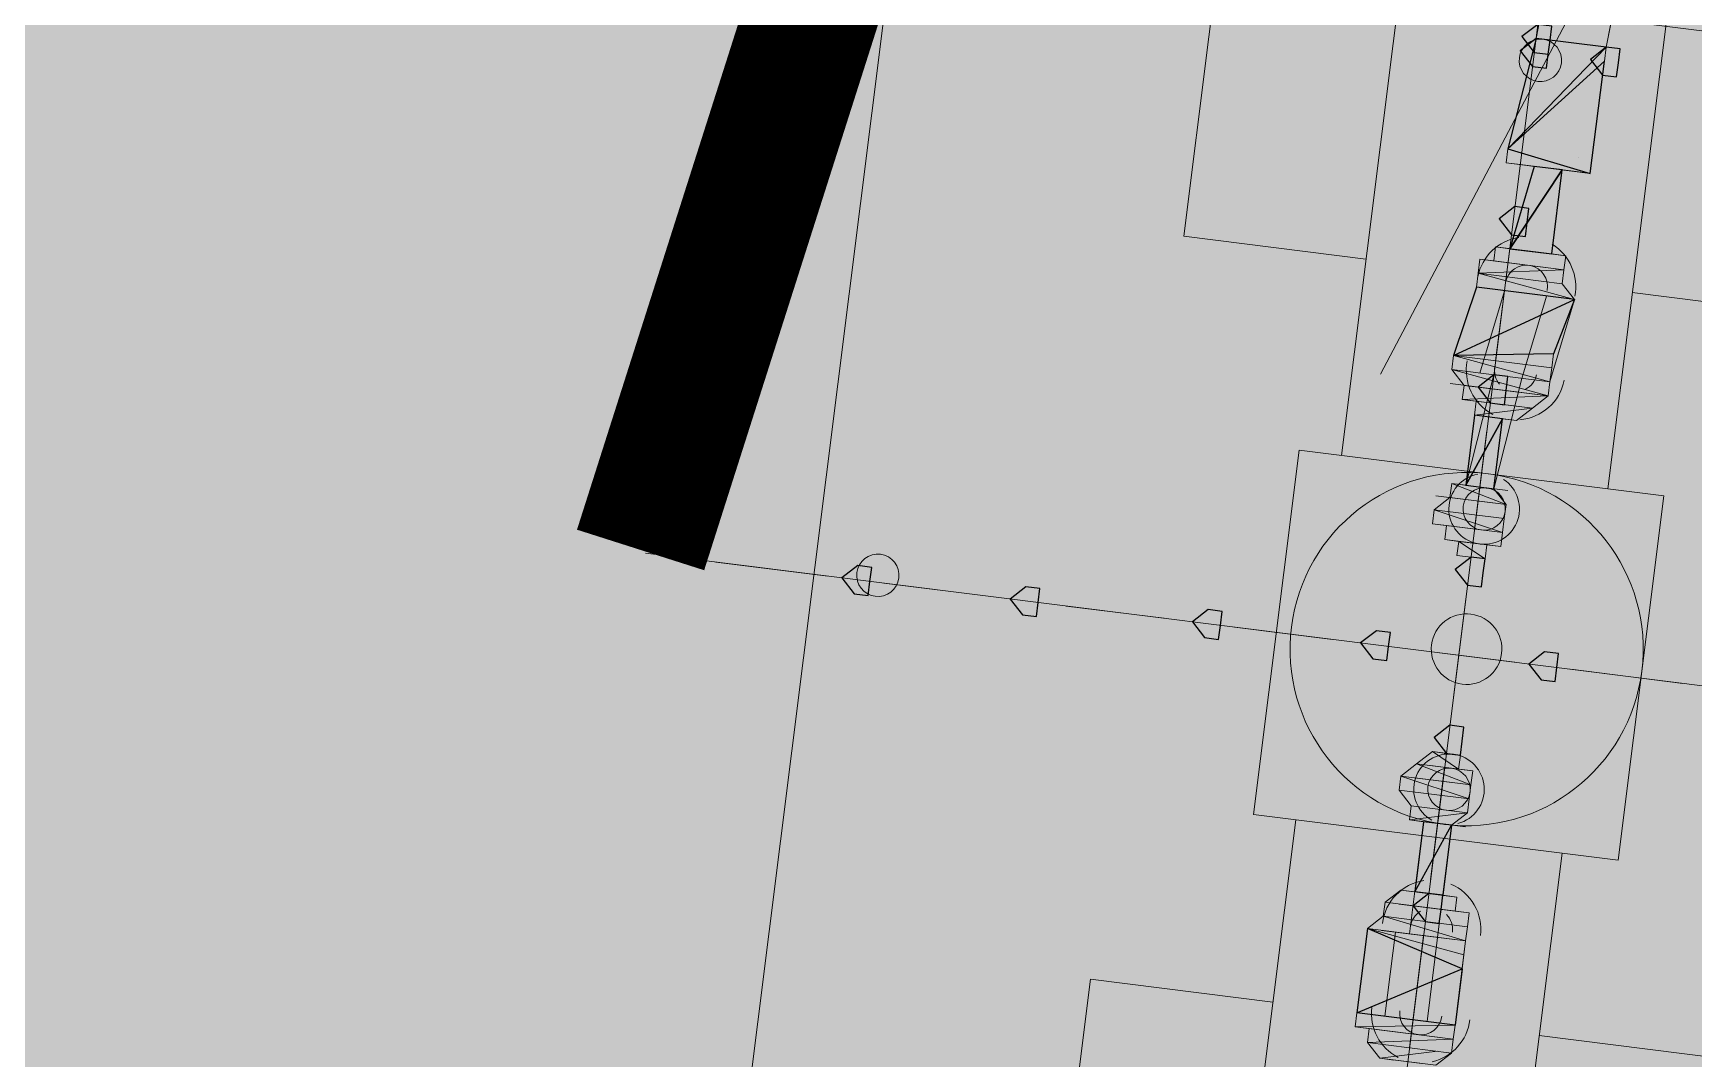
# Model space of a CAD drawing. Header units: metres. Extents: x -4 to 509425, y 7549 to 4732445.
# Drawn here: x 476005.801 to 476006.797, y 4719779.146 to 4719779.761 of the extents above; entities that cross this region are included whole.
import ezdxf

# ---------------------------------------------------------------- set-up
doc = ezdxf.new("R2010")
doc.units = ezdxf.units.M
doc.header["$LTSCALE"] = 0.01
doc.header["$MEASUREMENT"] = 0
doc.layers.get('0').update_dxf_attribs({"lineweight": 0})
for name, color, linetype in [('_SUBESTACIÓN', 1, 'Continuous'), ('AFECTACION', 7, 'Continuous'), ('SUBESTACION LA VID', 253, 'Continuous')]:
    doc.layers.add(name, color=color, linetype=linetype)

# ---------------------------------------------------------------- blocks, each defined once
blk = doc.blocks.new('A$Cfff6051d')
at = {"layer": 'SUBESTACION LA VID', "transparency": 33554687}
h = blk.add_hatch(color=256, dxfattribs=at)
h.dxf.hatch_style = 2
h.paths.add_polyline_path([(476006.71041, 4719779.75667), (476006.71147, 4719779.76507), (476006.70307, 4719779.76613), (476006.69361, 4719779.75878), (476006.70096, 4719779.74933), (476006.70936, 4719779.74827)])
h = blk.add_hatch(color=256, dxfattribs=at)
h.dxf.hatch_style = 2
h.paths.add_polyline_path([(476006.70936, 4719779.74827), (476006.71041, 4719779.75667), (476006.70201, 4719779.75773), (476006.69256, 4719779.75038), (476006.69991, 4719779.74093), (476006.70831, 4719779.73987)])
h = blk.add_hatch(color=256, dxfattribs=at)
h.dxf.hatch_style = 2
h.paths.add_polyline_path([(476006.70936, 4719779.74827), (476006.71041, 4719779.75667), (476006.70201, 4719779.75773), (476006.69256, 4719779.75038), (476006.69991, 4719779.74093), (476006.70831, 4719779.73987)])
h = blk.add_hatch(color=256, dxfattribs=at)
h.dxf.hatch_style = 2
h.paths.add_polyline_path([(476006.70936, 4719779.74827), (476006.71041, 4719779.75667), (476006.70201, 4719779.75773), (476006.69256, 4719779.75038), (476006.69991, 4719779.74093), (476006.70831, 4719779.73987)])
h = blk.add_hatch(color=256, dxfattribs=at)
h.dxf.hatch_style = 2
h.paths.add_polyline_path([(476006.75136, 4719779.74301), (476006.75242, 4719779.75141), (476006.74401, 4719779.75246), (476006.73456, 4719779.74511), (476006.74191, 4719779.73566), (476006.75031, 4719779.73461)])
h = blk.add_hatch(color=256, dxfattribs=at)
h.dxf.hatch_style = 2
h.paths.add_polyline_path([(476006.69672, 4719779.64746), (476006.69777, 4719779.65586), (476006.68937, 4719779.65692), (476006.67992, 4719779.64957), (476006.68727, 4719779.64012), (476006.69567, 4719779.63906)])
h = blk.add_hatch(color=256, dxfattribs=at)
h.dxf.hatch_style = 2
h.paths.add_polyline_path([(476006.69672, 4719779.64746), (476006.69777, 4719779.65586), (476006.68937, 4719779.65692), (476006.67992, 4719779.64957), (476006.68727, 4719779.64012), (476006.69567, 4719779.63906)])
h = blk.add_hatch(color=256, dxfattribs=at)
h.dxf.hatch_style = 2
h.paths.add_polyline_path([(476006.69672, 4719779.64746), (476006.69777, 4719779.65586), (476006.68937, 4719779.65692), (476006.67992, 4719779.64957), (476006.68727, 4719779.64012), (476006.69567, 4719779.63906)])
h = blk.add_hatch(color=256, dxfattribs=at)
h.dxf.hatch_style = 2
h.paths.add_polyline_path([(476006.68408, 4719779.54666), (476006.68514, 4719779.55506), (476006.67674, 4719779.55612), (476006.66728, 4719779.54877), (476006.67463, 4719779.53932), (476006.68303, 4719779.53826)])
h = blk.add_hatch(color=256, dxfattribs=at)
h.dxf.hatch_style = 2
h.paths.add_polyline_path([(476006.68408, 4719779.54666), (476006.68514, 4719779.55506), (476006.67674, 4719779.55612), (476006.66728, 4719779.54877), (476006.67463, 4719779.53932), (476006.68303, 4719779.53826)])
h = blk.add_hatch(color=256, dxfattribs=at)
h.dxf.hatch_style = 2
h.paths.add_polyline_path([(476006.68408, 4719779.54666), (476006.68514, 4719779.55506), (476006.67674, 4719779.55612), (476006.66728, 4719779.54877), (476006.67463, 4719779.53932), (476006.68303, 4719779.53826)])
h = blk.add_hatch(color=256, dxfattribs=at)
h.dxf.hatch_style = 2
h.paths.add_polyline_path([(476006.67039, 4719779.43746), (476006.67145, 4719779.44586), (476006.66305, 4719779.44691), (476006.65359, 4719779.43956), (476006.66094, 4719779.43011), (476006.66934, 4719779.42906)])
h = blk.add_hatch(color=256, dxfattribs=at)
h.dxf.hatch_style = 2
h.paths.add_polyline_path([(476006.67039, 4719779.43746), (476006.67145, 4719779.44586), (476006.66305, 4719779.44691), (476006.65359, 4719779.43956), (476006.66094, 4719779.43011), (476006.66934, 4719779.42906)])
h = blk.add_hatch(color=256, dxfattribs=at)
h.dxf.hatch_style = 2
h.paths.add_polyline_path([(476006.67039, 4719779.43746), (476006.67145, 4719779.44586), (476006.66305, 4719779.44691), (476006.65359, 4719779.43956), (476006.66094, 4719779.43011), (476006.66934, 4719779.42906)])
h = blk.add_hatch(color=256, dxfattribs=at)
h.dxf.hatch_style = 2
h.paths.add_polyline_path([(476006.30286, 4719779.43234), (476006.30391, 4719779.44074), (476006.29551, 4719779.44179), (476006.28606, 4719779.43445), (476006.29341, 4719779.42499), (476006.30181, 4719779.42394)])
h = blk.add_hatch(color=256, dxfattribs=at)
h.dxf.hatch_style = 2
h.paths.add_polyline_path([(476006.30286, 4719779.43234), (476006.30391, 4719779.44074), (476006.29551, 4719779.44179), (476006.28606, 4719779.43445), (476006.29341, 4719779.42499), (476006.30181, 4719779.42394)])
h = blk.add_hatch(color=256, dxfattribs=at)
h.dxf.hatch_style = 2
h.paths.add_polyline_path([(476006.30286, 4719779.43234), (476006.30391, 4719779.44074), (476006.29551, 4719779.44179), (476006.28606, 4719779.43445), (476006.29341, 4719779.42499), (476006.30181, 4719779.42394)])
h = blk.add_hatch(color=256, dxfattribs=at)
h.dxf.hatch_style = 2
h.paths.add_polyline_path([(476006.40367, 4719779.4197), (476006.40472, 4719779.4281), (476006.39632, 4719779.42916), (476006.38686, 4719779.42181), (476006.39421, 4719779.41236), (476006.40261, 4719779.4113)])
h = blk.add_hatch(color=256, dxfattribs=at)
h.dxf.hatch_style = 2
h.paths.add_polyline_path([(476006.40367, 4719779.4197), (476006.40472, 4719779.4281), (476006.39632, 4719779.42916), (476006.38686, 4719779.42181), (476006.39421, 4719779.41236), (476006.40261, 4719779.4113)])
h = blk.add_hatch(color=256, dxfattribs=at)
h.dxf.hatch_style = 2
h.paths.add_polyline_path([(476006.40367, 4719779.4197), (476006.40472, 4719779.4281), (476006.39632, 4719779.42916), (476006.38686, 4719779.42181), (476006.39421, 4719779.41236), (476006.40261, 4719779.4113)])
h = blk.add_hatch(color=256, dxfattribs=at)
h.dxf.hatch_style = 2
h.paths.add_polyline_path([(476006.51287, 4719779.40601), (476006.51392, 4719779.41441), (476006.50552, 4719779.41547), (476006.49607, 4719779.40812), (476006.50342, 4719779.39867), (476006.51182, 4719779.39761)])
h = blk.add_hatch(color=256, dxfattribs=at)
h.dxf.hatch_style = 2
h.paths.add_polyline_path([(476006.51287, 4719779.40601), (476006.51392, 4719779.41441), (476006.50552, 4719779.41547), (476006.49607, 4719779.40812), (476006.50342, 4719779.39867), (476006.51182, 4719779.39761)])
h = blk.add_hatch(color=256, dxfattribs=at)
h.dxf.hatch_style = 2
h.paths.add_polyline_path([(476006.51287, 4719779.40601), (476006.51392, 4719779.41441), (476006.50552, 4719779.41547), (476006.49607, 4719779.40812), (476006.50342, 4719779.39867), (476006.51182, 4719779.39761)])
h = blk.add_hatch(color=256, dxfattribs=at)
h.dxf.hatch_style = 2
h.paths.add_polyline_path([(476006.61367, 4719779.39337), (476006.61473, 4719779.40177), (476006.60633, 4719779.40283), (476006.59687, 4719779.39548), (476006.60422, 4719779.38603), (476006.61262, 4719779.38497)])
h = blk.add_hatch(color=256, dxfattribs=at)
h.dxf.hatch_style = 2
h.paths.add_polyline_path([(476006.61367, 4719779.39337), (476006.61473, 4719779.40177), (476006.60633, 4719779.40283), (476006.59687, 4719779.39548), (476006.60422, 4719779.38603), (476006.61262, 4719779.38497)])
h = blk.add_hatch(color=256, dxfattribs=at)
h.dxf.hatch_style = 2
h.paths.add_polyline_path([(476006.61367, 4719779.39337), (476006.61473, 4719779.40177), (476006.60633, 4719779.40283), (476006.59687, 4719779.39548), (476006.60422, 4719779.38603), (476006.61262, 4719779.38497)])
h = blk.add_hatch(color=256, dxfattribs=at)
h.dxf.hatch_style = 2
h.paths.add_polyline_path([(476006.71448, 4719779.38074), (476006.71553, 4719779.38914), (476006.70713, 4719779.39019), (476006.69767, 4719779.38284), (476006.70503, 4719779.37339), (476006.71343, 4719779.37234)])
h = blk.add_hatch(color=256, dxfattribs=at)
h.dxf.hatch_style = 2
h.paths.add_polyline_path([(476006.71448, 4719779.38074), (476006.71553, 4719779.38914), (476006.70713, 4719779.39019), (476006.69767, 4719779.38284), (476006.70503, 4719779.37339), (476006.71343, 4719779.37234)])
h = blk.add_hatch(color=256, dxfattribs=at)
h.dxf.hatch_style = 2
h.paths.add_polyline_path([(476006.71448, 4719779.38074), (476006.71553, 4719779.38914), (476006.70713, 4719779.39019), (476006.69767, 4719779.38284), (476006.70503, 4719779.37339), (476006.71343, 4719779.37234)])
h = blk.add_hatch(color=256, dxfattribs=at)
h.dxf.hatch_style = 2
h.paths.add_polyline_path([(476006.65776, 4719779.33666), (476006.65881, 4719779.34506), (476006.65041, 4719779.34611), (476006.64096, 4719779.33876), (476006.6483, 4719779.32931), (476006.6567, 4719779.32826)])
h = blk.add_hatch(color=256, dxfattribs=at)
h.dxf.hatch_style = 2
h.paths.add_polyline_path([(476006.65776, 4719779.33666), (476006.65881, 4719779.34506), (476006.65041, 4719779.34611), (476006.64096, 4719779.33876), (476006.6483, 4719779.32931), (476006.6567, 4719779.32826)])
h = blk.add_hatch(color=256, dxfattribs=at)
h.dxf.hatch_style = 2
h.paths.add_polyline_path([(476006.65776, 4719779.33666), (476006.65881, 4719779.34506), (476006.65041, 4719779.34611), (476006.64096, 4719779.33876), (476006.6483, 4719779.32931), (476006.6567, 4719779.32826)])
h = blk.add_hatch(color=256, dxfattribs=at)
h.dxf.hatch_style = 2
h.paths.add_polyline_path([(476006.64512, 4719779.23585), (476006.64617, 4719779.24425), (476006.63777, 4719779.2453), (476006.62832, 4719779.23795), (476006.63566, 4719779.2285), (476006.64406, 4719779.22745)])
h = blk.add_hatch(color=256, dxfattribs=at)
h.dxf.hatch_style = 2
h.paths.add_polyline_path([(476006.64512, 4719779.23585), (476006.64617, 4719779.24425), (476006.63777, 4719779.2453), (476006.62832, 4719779.23795), (476006.63566, 4719779.2285), (476006.64406, 4719779.22745)])
h = blk.add_hatch(color=256, dxfattribs=at)
h.dxf.hatch_style = 2
h.paths.add_polyline_path([(476006.64512, 4719779.23585), (476006.64617, 4719779.24425), (476006.63777, 4719779.2453), (476006.62832, 4719779.23795), (476006.63566, 4719779.2285), (476006.64406, 4719779.22745)])
at = {"layer": 'SUBESTACION LA VID', "lineweight": 15}
for p, q in [((476006.60828, 4719779.01009), (476006.76625, 4719780.27014)), ((476006.70201, 4719779.75773), (476006.72621, 4719779.88267)), ((476006.74401, 4719779.75246), (476006.76716, 4719779.86901)), ((476006.68519, 4719779.69157), (476006.70201, 4719779.75773)), ((476006.70201, 4719779.75773), (476006.74401, 4719779.75246)), ((476006.73453, 4719779.67685), (476006.74296, 4719779.74406)), ((476006.69885, 4719779.73253), (476006.69043, 4719779.66532)), ((476006.69885, 4719779.73253), (476006.69043, 4719779.66532)), ((476006.69885, 4719779.73253), (476006.69043, 4719779.66532)), ((476006.69253, 4719779.68212), (476006.72613, 4719779.6779)), ((476006.69359, 4719779.69052), (476006.69359, 4719779.69052)), ((476006.72719, 4719779.6863), (476006.72719, 4719779.6863)), ((476006.68622, 4719779.63172), (476006.70093, 4719779.68106)), ((476006.71142, 4719779.62856), (476006.71773, 4719779.67896)), ((476006.68622, 4719779.63172), (476006.67779, 4719779.56452)), ((476006.68622, 4719779.63172), (476006.67779, 4719779.56452)), ((476006.68622, 4719779.63172), (476006.67779, 4719779.56452)), ((476006.65259, 4719779.56768), (476006.66626, 4719779.60862)), ((476006.66834, 4719779.55717), (476006.68306, 4719779.60652)), ((476006.69354, 4719779.55401), (476006.70826, 4719779.60336)), ((476006.71034, 4719779.5519), (476006.72506, 4719779.60125)), ((476006.65991, 4719779.48997), (476006.67674, 4719779.55612)), ((476006.67671, 4719779.48786), (476006.69354, 4719779.55401)), ((476006.68514, 4719779.55506), (476006.68514, 4719779.55506)), ((476006.67252, 4719779.52252), (476006.66515, 4719779.46371)), ((476006.67252, 4719779.52252), (476006.66515, 4719779.46371)), ((476006.67252, 4719779.52252), (476006.66515, 4719779.46371)), ((476007.4285, 4719779.29122), (476006.16845, 4719779.44919)), ((476006.27766, 4719779.4355), (476006.21046, 4719779.44393)), ((476006.27766, 4719779.4355), (476006.21046, 4719779.44393)), ((476006.27766, 4719779.4355), (476006.21046, 4719779.44393)), ((476006.37846, 4719779.42286), (476006.31126, 4719779.43129)), ((476006.37846, 4719779.42286), (476006.31126, 4719779.43129)), ((476006.37846, 4719779.42286), (476006.31126, 4719779.43129)), ((476006.47927, 4719779.41023), (476006.42047, 4719779.4176)), ((476006.47927, 4719779.41023), (476006.42047, 4719779.4176)), ((476006.47927, 4719779.41023), (476006.42047, 4719779.4176)), ((476006.65989, 4719779.42171), (476006.65251, 4719779.36291)), ((476006.65989, 4719779.42171), (476006.65251, 4719779.36291)), ((476006.65989, 4719779.42171), (476006.65251, 4719779.36291)), ((476006.58007, 4719779.39759), (476006.52127, 4719779.40496)), ((476006.58007, 4719779.39759), (476006.52127, 4719779.40496)), ((476006.58007, 4719779.39759), (476006.52127, 4719779.40496)), ((476006.68927, 4719779.3839), (476006.62207, 4719779.39232)), ((476006.68927, 4719779.3839), (476006.62207, 4719779.39232)), ((476006.68927, 4719779.3839), (476006.62207, 4719779.39232)), ((476006.79008, 4719779.37126), (476006.72288, 4719779.37968)), ((476006.79008, 4719779.37126), (476006.72288, 4719779.37968)), ((476006.79008, 4719779.37126), (476006.72288, 4719779.37968)), ((476006.64725, 4719779.32091), (476006.63882, 4719779.2537)), ((476006.64725, 4719779.32091), (476006.63882, 4719779.2537)), ((476006.64725, 4719779.32091), (476006.63882, 4719779.2537)), ((476006.63464, 4719779.28836), (476006.62621, 4719779.22115)), ((476006.65144, 4719779.28626), (476006.64301, 4719779.21905)), ((476006.60101, 4719779.22431), (476006.59469, 4719779.17391)), ((476006.61781, 4719779.22221), (476006.61149, 4719779.17181)), ((476006.63461, 4719779.2201), (476006.62619, 4719779.1529)), ((476006.63461, 4719779.2201), (476006.62619, 4719779.1529)), ((476006.63461, 4719779.2201), (476006.62619, 4719779.1529)), ((476006.63461, 4719779.2201), (476006.63461, 4719779.2201)), ((476006.64301, 4719779.21905), (476006.63669, 4719779.16865)), ((476006.65981, 4719779.21694), (476006.65349, 4719779.16654))]:
    blk.add_line(p, q, dxfattribs=at)
at = {"layer": 'SUBESTACION LA VID', "lineweight": 0}
for p, q in [((476006.72613, 4719779.6779), (476006.71773, 4719779.67896)), ((476006.67676, 4719779.62437), (476006.71876, 4719779.6191)), ((476006.68622, 4719779.63172), (476006.71142, 4719779.62856)), ((476006.71244, 4719779.5687), (476006.65259, 4719779.56768)), ((476006.69038, 4719779.52881), (476006.66518, 4719779.53197)), ((476006.6577, 4719779.20014), (476006.60101, 4719779.22431))]:
    blk.add_line(p, q, dxfattribs=at)
at = {"layer": 'SUBESTACION LA VID', "lineweight": 15}
for points in [[(476006.75971, 4719779.60544), (476006.86892, 4719779.59175), (476007.00372, 4719780.66699), (476006.6257, 4719780.71438), (476006.4909, 4719779.63914), (476006.6001, 4719779.62545)], [(476006.72621, 4719779.88267), (476006.70201, 4719779.75773), (476006.68519, 4719779.69157), (476006.68413, 4719779.68317), (476006.69253, 4719779.68212), (476006.70093, 4719779.68106), (476006.68622, 4719779.63172), (476006.67782, 4719779.63277), (476006.67676, 4719779.62437), (476006.66836, 4719779.62542), (476006.66731, 4719779.61702), (476006.66626, 4719779.60862), (476006.65259, 4719779.56768), (476006.65154, 4719779.55928), (476006.65888, 4719779.54982), (476006.65783, 4719779.54142), (476006.66623, 4719779.54037), (476006.66518, 4719779.53197), (476006.65991, 4719779.48997), (476006.65151, 4719779.49102), (476006.65046, 4719779.48262), (476006.64101, 4719779.47527), (476006.63995, 4719779.46687), (476006.64835, 4719779.46582), (476006.6473, 4719779.45742), (476006.6557, 4719779.45636), (476006.65465, 4719779.44796), (476006.66305, 4719779.44691), (476006.67145, 4719779.44586), (476006.6725, 4719779.45426), (476006.6809, 4719779.4532), (476006.68195, 4719779.4616), (476006.68301, 4719779.47), (476006.68406, 4719779.4784), (476006.67671, 4719779.48786), (476006.68198, 4719779.52986), (476006.69038, 4719779.52881), (476006.69983, 4719779.53616), (476006.70928, 4719779.5435), (476006.71034, 4719779.5519), (476006.71139, 4719779.5603), (476006.71244, 4719779.5687), (476006.72506, 4719779.60125), (476006.71771, 4719779.6107), (476006.71876, 4719779.6191), (476006.71982, 4719779.6275), (476006.71142, 4719779.62856), (476006.71773, 4719779.67896), (476006.72613, 4719779.6779), (476006.73453, 4719779.67685), (476006.74296, 4719779.74406), (476006.74401, 4719779.75246), (476006.76716, 4719779.86901)], [(476006.74497, 4719779.48784), (476006.81448, 4719780.04226), (476006.65487, 4719780.06227), (476006.58536, 4719779.50785)], [(476007.08214, 4719779.72713), (476006.9863, 4719778.9627), (476006.22187, 4719779.05854), (476006.3177, 4719779.82297), (476007.08214, 4719779.72713)], [(476007.08214, 4719779.72713), (476006.9863, 4719778.9627), (476006.22187, 4719779.05854), (476006.3177, 4719779.82297), (476007.08214, 4719779.72713)], [(476006.53278, 4719779.2926), (476006.75119, 4719779.26522), (476006.77857, 4719779.48363), (476006.56016, 4719779.51101), (476006.53278, 4719779.2926)], [(476006.61673, 4719779.14555), (476006.60833, 4719779.14661), (476006.60099, 4719779.15606), (476006.60204, 4719779.16446), (476006.59364, 4719779.16551), (476006.59469, 4719779.17391), (476006.60101, 4719779.22431), (476006.61046, 4719779.23166), (476006.61152, 4719779.24006), (476006.62097, 4719779.24741), (476006.62937, 4719779.24635), (476006.63464, 4719779.28836), (476006.62624, 4719779.28942), (476006.62729, 4719779.29782), (476006.61994, 4719779.30727), (476006.621, 4719779.31567), (476006.63045, 4719779.32302), (476006.6399, 4719779.33036), (476006.6483, 4719779.32931), (476006.6567, 4719779.32826), (476006.65565, 4719779.31986), (476006.66405, 4719779.3188), (476006.663, 4719779.3104), (476006.66194, 4719779.302), (476006.66089, 4719779.2936), (476006.65144, 4719779.28626), (476006.64617, 4719779.24425), (476006.65457, 4719779.24319), (476006.65352, 4719779.23479), (476006.66192, 4719779.23374), (476006.66086, 4719779.22534), (476006.65981, 4719779.21694), (476006.65876, 4719779.20854), (476006.6577, 4719779.20014), (476006.65349, 4719779.16654), (476006.65244, 4719779.15814), (476006.65139, 4719779.14974), (476006.64193, 4719779.14239)], [(476006.71759, 4719779.26943), (476006.64913, 4719778.72341), (476006.48952, 4719778.74342), (476006.55798, 4719779.28944)], [(476006.7039, 4719779.16022), (476006.8131, 4719779.14653), (476006.6783, 4719778.07129), (476006.30028, 4719778.11868), (476006.43508, 4719779.19392), (476006.54429, 4719779.18023)]]:
    blk.add_lwpolyline(points, dxfattribs=at)
at = {"layer": 'SUBESTACION LA VID'}
for points in [[(476006.71041, 4719779.75667), (476006.71147, 4719779.76507), (476006.70307, 4719779.76613), (476006.69361, 4719779.75878), (476006.70096, 4719779.74933), (476006.70936, 4719779.74827)], [(476006.70201, 4719779.75773), (476006.68519, 4719779.69157), (476006.74401, 4719779.75246)], [(476006.70936, 4719779.74827), (476006.71041, 4719779.75667), (476006.70201, 4719779.75773), (476006.69256, 4719779.75038), (476006.69991, 4719779.74093), (476006.70831, 4719779.73987)], [(476006.70936, 4719779.74827), (476006.71041, 4719779.75667), (476006.70201, 4719779.75773), (476006.69256, 4719779.75038), (476006.69991, 4719779.74093), (476006.70831, 4719779.73987)], [(476006.70936, 4719779.74827), (476006.71041, 4719779.75667), (476006.70201, 4719779.75773), (476006.69256, 4719779.75038), (476006.69991, 4719779.74093), (476006.70831, 4719779.73987)], [(476006.75136, 4719779.74301), (476006.75242, 4719779.75141), (476006.74401, 4719779.75246), (476006.73456, 4719779.74511), (476006.74191, 4719779.73566), (476006.75031, 4719779.73461)], [(476006.74296, 4719779.74406), (476006.68519, 4719779.69157), (476006.73453, 4719779.67685)], [(476006.70093, 4719779.68106), (476006.68622, 4719779.63172), (476006.71773, 4719779.67896)], [(476006.71773, 4719779.67896), (476006.68622, 4719779.63172), (476006.71142, 4719779.62856)], [(476006.69672, 4719779.64746), (476006.69777, 4719779.65586), (476006.68937, 4719779.65692), (476006.67992, 4719779.64957), (476006.68727, 4719779.64012), (476006.69567, 4719779.63906)], [(476006.69672, 4719779.64746), (476006.69777, 4719779.65586), (476006.68937, 4719779.65692), (476006.67992, 4719779.64957), (476006.68727, 4719779.64012), (476006.69567, 4719779.63906)], [(476006.69672, 4719779.64746), (476006.69777, 4719779.65586), (476006.68937, 4719779.65692), (476006.67992, 4719779.64957), (476006.68727, 4719779.64012), (476006.69567, 4719779.63906)], [(476006.68408, 4719779.54666), (476006.68514, 4719779.55506), (476006.67674, 4719779.55612), (476006.66728, 4719779.54877), (476006.67463, 4719779.53932), (476006.68303, 4719779.53826)], [(476006.68408, 4719779.54666), (476006.68514, 4719779.55506), (476006.67674, 4719779.55612), (476006.66728, 4719779.54877), (476006.67463, 4719779.53932), (476006.68303, 4719779.53826)], [(476006.68408, 4719779.54666), (476006.68514, 4719779.55506), (476006.67674, 4719779.55612), (476006.66728, 4719779.54877), (476006.67463, 4719779.53932), (476006.68303, 4719779.53826)], [(476006.66518, 4719779.53197), (476006.65991, 4719779.48997), (476006.68198, 4719779.52986)], [(476006.68198, 4719779.52986), (476006.65991, 4719779.48997), (476006.67671, 4719779.48786)], [(476006.67039, 4719779.43746), (476006.67145, 4719779.44586), (476006.66305, 4719779.44691), (476006.65359, 4719779.43956), (476006.66094, 4719779.43011), (476006.66934, 4719779.42906)], [(476006.67039, 4719779.43746), (476006.67145, 4719779.44586), (476006.66305, 4719779.44691), (476006.65359, 4719779.43956), (476006.66094, 4719779.43011), (476006.66934, 4719779.42906)], [(476006.67039, 4719779.43746), (476006.67145, 4719779.44586), (476006.66305, 4719779.44691), (476006.65359, 4719779.43956), (476006.66094, 4719779.43011), (476006.66934, 4719779.42906)], [(476006.30286, 4719779.43234), (476006.30391, 4719779.44074), (476006.29551, 4719779.44179), (476006.28606, 4719779.43445), (476006.29341, 4719779.42499), (476006.30181, 4719779.42394)], [(476006.30286, 4719779.43234), (476006.30391, 4719779.44074), (476006.29551, 4719779.44179), (476006.28606, 4719779.43445), (476006.29341, 4719779.42499), (476006.30181, 4719779.42394)], [(476006.30286, 4719779.43234), (476006.30391, 4719779.44074), (476006.29551, 4719779.44179), (476006.28606, 4719779.43445), (476006.29341, 4719779.42499), (476006.30181, 4719779.42394)], [(476006.40367, 4719779.4197), (476006.40472, 4719779.4281), (476006.39632, 4719779.42916), (476006.38686, 4719779.42181), (476006.39421, 4719779.41236), (476006.40261, 4719779.4113)], [(476006.40367, 4719779.4197), (476006.40472, 4719779.4281), (476006.39632, 4719779.42916), (476006.38686, 4719779.42181), (476006.39421, 4719779.41236), (476006.40261, 4719779.4113)], [(476006.40367, 4719779.4197), (476006.40472, 4719779.4281), (476006.39632, 4719779.42916), (476006.38686, 4719779.42181), (476006.39421, 4719779.41236), (476006.40261, 4719779.4113)], [(476006.51287, 4719779.40601), (476006.51392, 4719779.41441), (476006.50552, 4719779.41547), (476006.49607, 4719779.40812), (476006.50342, 4719779.39867), (476006.51182, 4719779.39761)], [(476006.51287, 4719779.40601), (476006.51392, 4719779.41441), (476006.50552, 4719779.41547), (476006.49607, 4719779.40812), (476006.50342, 4719779.39867), (476006.51182, 4719779.39761)], [(476006.51287, 4719779.40601), (476006.51392, 4719779.41441), (476006.50552, 4719779.41547), (476006.49607, 4719779.40812), (476006.50342, 4719779.39867), (476006.51182, 4719779.39761)], [(476006.61367, 4719779.39337), (476006.61473, 4719779.40177), (476006.60633, 4719779.40283), (476006.59687, 4719779.39548), (476006.60422, 4719779.38603), (476006.61262, 4719779.38497)], [(476006.61367, 4719779.39337), (476006.61473, 4719779.40177), (476006.60633, 4719779.40283), (476006.59687, 4719779.39548), (476006.60422, 4719779.38603), (476006.61262, 4719779.38497)], [(476006.61367, 4719779.39337), (476006.61473, 4719779.40177), (476006.60633, 4719779.40283), (476006.59687, 4719779.39548), (476006.60422, 4719779.38603), (476006.61262, 4719779.38497)], [(476006.71448, 4719779.38074), (476006.71553, 4719779.38914), (476006.70713, 4719779.39019), (476006.69767, 4719779.38284), (476006.70503, 4719779.37339), (476006.71343, 4719779.37234)], [(476006.71448, 4719779.38074), (476006.71553, 4719779.38914), (476006.70713, 4719779.39019), (476006.69767, 4719779.38284), (476006.70503, 4719779.37339), (476006.71343, 4719779.37234)], [(476006.71448, 4719779.38074), (476006.71553, 4719779.38914), (476006.70713, 4719779.39019), (476006.69767, 4719779.38284), (476006.70503, 4719779.37339), (476006.71343, 4719779.37234)], [(476006.65776, 4719779.33666), (476006.65881, 4719779.34506), (476006.65041, 4719779.34611), (476006.64096, 4719779.33876), (476006.6483, 4719779.32931), (476006.6567, 4719779.32826)], [(476006.65776, 4719779.33666), (476006.65881, 4719779.34506), (476006.65041, 4719779.34611), (476006.64096, 4719779.33876), (476006.6483, 4719779.32931), (476006.6567, 4719779.32826)], [(476006.65776, 4719779.33666), (476006.65881, 4719779.34506), (476006.65041, 4719779.34611), (476006.64096, 4719779.33876), (476006.6483, 4719779.32931), (476006.6567, 4719779.32826)], [(476006.64512, 4719779.23585), (476006.64617, 4719779.24425), (476006.63777, 4719779.2453), (476006.62832, 4719779.23795), (476006.63566, 4719779.2285), (476006.64406, 4719779.22745)], [(476006.64512, 4719779.23585), (476006.64617, 4719779.24425), (476006.63777, 4719779.2453), (476006.62832, 4719779.23795), (476006.63566, 4719779.2285), (476006.64406, 4719779.22745)], [(476006.64512, 4719779.23585), (476006.64617, 4719779.24425), (476006.63777, 4719779.2453), (476006.62832, 4719779.23795), (476006.63566, 4719779.2285), (476006.64406, 4719779.22745)]]:
    blk.add_lwpolyline(points, close=True, dxfattribs=at)
at = {"layer": 'SUBESTACION LA VID', "lineweight": 0}
for points in [[(476006.71041, 4719779.75667), (476006.71147, 4719779.76507), (476006.70307, 4719779.76613), (476006.69361, 4719779.75878), (476006.70096, 4719779.74933), (476006.70936, 4719779.74827)], [(476006.70201, 4719779.75773), (476006.68519, 4719779.69157), (476006.74401, 4719779.75246)], [(476006.70936, 4719779.74827), (476006.71041, 4719779.75667), (476006.70201, 4719779.75773), (476006.69256, 4719779.75038), (476006.69991, 4719779.74093), (476006.70831, 4719779.73987)], [(476006.70936, 4719779.74827), (476006.71041, 4719779.75667), (476006.70201, 4719779.75773), (476006.69256, 4719779.75038), (476006.69991, 4719779.74093), (476006.70831, 4719779.73987)], [(476006.70936, 4719779.74827), (476006.71041, 4719779.75667), (476006.70201, 4719779.75773), (476006.69256, 4719779.75038), (476006.69991, 4719779.74093), (476006.70831, 4719779.73987)], [(476006.75136, 4719779.74301), (476006.75242, 4719779.75141), (476006.74401, 4719779.75246), (476006.73456, 4719779.74511), (476006.74191, 4719779.73566), (476006.75031, 4719779.73461)], [(476006.74296, 4719779.74406), (476006.68519, 4719779.69157), (476006.73453, 4719779.67685)], [(476006.70093, 4719779.68106), (476006.68622, 4719779.63172), (476006.71773, 4719779.67896)], [(476006.71773, 4719779.67896), (476006.68622, 4719779.63172), (476006.71142, 4719779.62856)], [(476006.69672, 4719779.64746), (476006.69777, 4719779.65586), (476006.68937, 4719779.65692), (476006.67992, 4719779.64957), (476006.68727, 4719779.64012), (476006.69567, 4719779.63906)], [(476006.69672, 4719779.64746), (476006.69777, 4719779.65586), (476006.68937, 4719779.65692), (476006.67992, 4719779.64957), (476006.68727, 4719779.64012), (476006.69567, 4719779.63906)], [(476006.69672, 4719779.64746), (476006.69777, 4719779.65586), (476006.68937, 4719779.65692), (476006.67992, 4719779.64957), (476006.68727, 4719779.64012), (476006.69567, 4719779.63906)], [(476006.68408, 4719779.54666), (476006.68514, 4719779.55506), (476006.67674, 4719779.55612), (476006.66728, 4719779.54877), (476006.67463, 4719779.53932), (476006.68303, 4719779.53826)], [(476006.68408, 4719779.54666), (476006.68514, 4719779.55506), (476006.67674, 4719779.55612), (476006.66728, 4719779.54877), (476006.67463, 4719779.53932), (476006.68303, 4719779.53826)], [(476006.68408, 4719779.54666), (476006.68514, 4719779.55506), (476006.67674, 4719779.55612), (476006.66728, 4719779.54877), (476006.67463, 4719779.53932), (476006.68303, 4719779.53826)], [(476006.66518, 4719779.53197), (476006.65991, 4719779.48997), (476006.68198, 4719779.52986)], [(476006.68198, 4719779.52986), (476006.65991, 4719779.48997), (476006.67671, 4719779.48786)], [(476006.67039, 4719779.43746), (476006.67145, 4719779.44586), (476006.66305, 4719779.44691), (476006.65359, 4719779.43956), (476006.66094, 4719779.43011), (476006.66934, 4719779.42906)], [(476006.67039, 4719779.43746), (476006.67145, 4719779.44586), (476006.66305, 4719779.44691), (476006.65359, 4719779.43956), (476006.66094, 4719779.43011), (476006.66934, 4719779.42906)], [(476006.67039, 4719779.43746), (476006.67145, 4719779.44586), (476006.66305, 4719779.44691), (476006.65359, 4719779.43956), (476006.66094, 4719779.43011), (476006.66934, 4719779.42906)], [(476006.30286, 4719779.43234), (476006.30391, 4719779.44074), (476006.29551, 4719779.44179), (476006.28606, 4719779.43445), (476006.29341, 4719779.42499), (476006.30181, 4719779.42394)], [(476006.30286, 4719779.43234), (476006.30391, 4719779.44074), (476006.29551, 4719779.44179), (476006.28606, 4719779.43445), (476006.29341, 4719779.42499), (476006.30181, 4719779.42394)], [(476006.30286, 4719779.43234), (476006.30391, 4719779.44074), (476006.29551, 4719779.44179), (476006.28606, 4719779.43445), (476006.29341, 4719779.42499), (476006.30181, 4719779.42394)], [(476006.40367, 4719779.4197), (476006.40472, 4719779.4281), (476006.39632, 4719779.42916), (476006.38686, 4719779.42181), (476006.39421, 4719779.41236), (476006.40261, 4719779.4113)], [(476006.40367, 4719779.4197), (476006.40472, 4719779.4281), (476006.39632, 4719779.42916), (476006.38686, 4719779.42181), (476006.39421, 4719779.41236), (476006.40261, 4719779.4113)], [(476006.40367, 4719779.4197), (476006.40472, 4719779.4281), (476006.39632, 4719779.42916), (476006.38686, 4719779.42181), (476006.39421, 4719779.41236), (476006.40261, 4719779.4113)], [(476006.51287, 4719779.40601), (476006.51392, 4719779.41441), (476006.50552, 4719779.41547), (476006.49607, 4719779.40812), (476006.50342, 4719779.39867), (476006.51182, 4719779.39761)], [(476006.51287, 4719779.40601), (476006.51392, 4719779.41441), (476006.50552, 4719779.41547), (476006.49607, 4719779.40812), (476006.50342, 4719779.39867), (476006.51182, 4719779.39761)], [(476006.51287, 4719779.40601), (476006.51392, 4719779.41441), (476006.50552, 4719779.41547), (476006.49607, 4719779.40812), (476006.50342, 4719779.39867), (476006.51182, 4719779.39761)], [(476006.61367, 4719779.39337), (476006.61473, 4719779.40177), (476006.60633, 4719779.40283), (476006.59687, 4719779.39548), (476006.60422, 4719779.38603), (476006.61262, 4719779.38497)], [(476006.61367, 4719779.39337), (476006.61473, 4719779.40177), (476006.60633, 4719779.40283), (476006.59687, 4719779.39548), (476006.60422, 4719779.38603), (476006.61262, 4719779.38497)], [(476006.61367, 4719779.39337), (476006.61473, 4719779.40177), (476006.60633, 4719779.40283), (476006.59687, 4719779.39548), (476006.60422, 4719779.38603), (476006.61262, 4719779.38497)], [(476006.71448, 4719779.38074), (476006.71553, 4719779.38914), (476006.70713, 4719779.39019), (476006.69767, 4719779.38284), (476006.70503, 4719779.37339), (476006.71343, 4719779.37234)], [(476006.71448, 4719779.38074), (476006.71553, 4719779.38914), (476006.70713, 4719779.39019), (476006.69767, 4719779.38284), (476006.70503, 4719779.37339), (476006.71343, 4719779.37234)], [(476006.71448, 4719779.38074), (476006.71553, 4719779.38914), (476006.70713, 4719779.39019), (476006.69767, 4719779.38284), (476006.70503, 4719779.37339), (476006.71343, 4719779.37234)], [(476006.65776, 4719779.33666), (476006.65881, 4719779.34506), (476006.65041, 4719779.34611), (476006.64096, 4719779.33876), (476006.6483, 4719779.32931), (476006.6567, 4719779.32826)], [(476006.65776, 4719779.33666), (476006.65881, 4719779.34506), (476006.65041, 4719779.34611), (476006.64096, 4719779.33876), (476006.6483, 4719779.32931), (476006.6567, 4719779.32826)], [(476006.65776, 4719779.33666), (476006.65881, 4719779.34506), (476006.65041, 4719779.34611), (476006.64096, 4719779.33876), (476006.6483, 4719779.32931), (476006.6567, 4719779.32826)], [(476006.64512, 4719779.23585), (476006.64617, 4719779.24425), (476006.63777, 4719779.2453), (476006.62832, 4719779.23795), (476006.63566, 4719779.2285), (476006.64406, 4719779.22745)], [(476006.64512, 4719779.23585), (476006.64617, 4719779.24425), (476006.63777, 4719779.2453), (476006.62832, 4719779.23795), (476006.63566, 4719779.2285), (476006.64406, 4719779.22745)], [(476006.64512, 4719779.23585), (476006.64617, 4719779.24425), (476006.63777, 4719779.2453), (476006.62832, 4719779.23795), (476006.63566, 4719779.2285), (476006.64406, 4719779.22745)]]:
    blk.add_lwpolyline(points, close=True, dxfattribs=at)
for points in [[(476006.74401, 4719779.75246), (476006.68519, 4719779.69157), (476006.74401, 4719779.75246)], [(476006.70201, 4719779.75773), (476006.74401, 4719779.75246), (476006.70201, 4719779.75773), (476006.74401, 4719779.75246), (476006.70201, 4719779.75773), (476006.74401, 4719779.75246), (476006.70201, 4719779.75773)], [(476006.74296, 4719779.74406), (476006.68519, 4719779.69157), (476006.74296, 4719779.74406)], [(476006.72613, 4719779.6779), (476006.68413, 4719779.68317), (476006.72613, 4719779.6779), (476006.68413, 4719779.68317), (476006.73453, 4719779.67685), (476006.68519, 4719779.69157), (476006.73453, 4719779.67685)], [(476006.72613, 4719779.6779), (476006.69253, 4719779.68212), (476006.72613, 4719779.6779), (476006.69253, 4719779.68212)], [(476006.71773, 4719779.67896), (476006.72613, 4719779.6779), (476006.70093, 4719779.68106)], [(476006.71982, 4719779.6275), (476006.67782, 4719779.63277), (476006.71142, 4719779.62856), (476006.67782, 4719779.63277), (476006.71142, 4719779.62856), (476006.67782, 4719779.63277)], [(476006.66731, 4719779.61702), (476006.71876, 4719779.6191), (476006.66836, 4719779.62542), (476006.71876, 4719779.6191), (476006.66836, 4719779.62542)], [(476006.66626, 4719779.60862), (476006.72506, 4719779.60125), (476006.66731, 4719779.61702), (476006.71771, 4719779.6107), (476006.66731, 4719779.61702), (476006.71771, 4719779.6107)], [(476006.70928, 4719779.5435), (476006.65154, 4719779.55928), (476006.71034, 4719779.5519), (476006.65154, 4719779.55928), (476006.71034, 4719779.5519), (476006.65259, 4719779.56768), (476006.71139, 4719779.5603)], [(476006.65783, 4719779.54142), (476006.70928, 4719779.5435), (476006.65888, 4719779.54982), (476006.70928, 4719779.5435), (476006.65048, 4719779.55088)], [(476006.69983, 4719779.53616), (476006.65783, 4719779.54142), (476006.69983, 4719779.53616)], [(476006.69983, 4719779.53616), (476006.66518, 4719779.53197), (476006.69983, 4719779.53616), (476006.66623, 4719779.54037)], [(476006.69038, 4719779.52881), (476006.66518, 4719779.53197), (476006.69038, 4719779.52881)], [(476006.64206, 4719779.48367), (476006.68406, 4719779.4784), (476006.65046, 4719779.48262), (476006.68406, 4719779.4784), (476006.65046, 4719779.48262), (476006.68406, 4719779.4784), (476006.65046, 4719779.48262)], [(476006.68406, 4719779.4784), (476006.65151, 4719779.49102), (476006.68511, 4719779.48681)], [(476006.65151, 4719779.49102), (476006.67671, 4719779.48786), (476006.65991, 4719779.48997), (476006.67671, 4719779.48786), (476006.65991, 4719779.48997), (476006.67671, 4719779.48786)], [(476006.68195, 4719779.4616), (476006.64835, 4719779.46582), (476006.68195, 4719779.4616), (476006.63995, 4719779.46687), (476006.68195, 4719779.4616), (476006.64101, 4719779.47527), (476006.68301, 4719779.47), (476006.64101, 4719779.47527), (476006.68301, 4719779.47), (476006.64101, 4719779.47527), (476006.68301, 4719779.47)], [(476006.6809, 4719779.4532), (476006.6473, 4719779.45742), (476006.6809, 4719779.4532), (476006.6473, 4719779.45742), (476006.6809, 4719779.4532), (476006.6473, 4719779.45742)], [(476006.65465, 4719779.44796), (476006.67145, 4719779.44586), (476006.6557, 4719779.45636), (476006.6725, 4719779.45426), (476006.6557, 4719779.45636)], [(476006.66305, 4719779.44691), (476006.65465, 4719779.44796), (476006.66305, 4719779.44691)], [(476006.6399, 4719779.33036), (476006.65565, 4719779.31986), (476006.63885, 4719779.32196)], [(476006.6483, 4719779.32931), (476006.6399, 4719779.33036), (476006.6483, 4719779.32931)], [(476006.6567, 4719779.32826), (476006.6399, 4719779.33036), (476006.6567, 4719779.32826)], [(476006.663, 4719779.3104), (476006.621, 4719779.31567), (476006.663, 4719779.3104), (476006.621, 4719779.31567), (476006.66194, 4719779.302), (476006.61994, 4719779.30727), (476006.66194, 4719779.302), (476006.61994, 4719779.30727), (476006.66194, 4719779.302), (476006.61994, 4719779.30727)], [(476006.66405, 4719779.3188), (476006.63045, 4719779.32302), (476006.66405, 4719779.3188), (476006.63045, 4719779.32302), (476006.66405, 4719779.3188), (476006.63045, 4719779.32302), (476006.663, 4719779.3104), (476006.6294, 4719779.31462)], [(476006.62729, 4719779.29782), (476006.66089, 4719779.2936), (476006.62729, 4719779.29782), (476006.66089, 4719779.2936), (476006.62729, 4719779.29782), (476006.66089, 4719779.2936), (476006.62729, 4719779.29782)], [(476006.66089, 4719779.2936), (476006.62624, 4719779.28942), (476006.65984, 4719779.2852)], [(476006.62624, 4719779.28942), (476006.65144, 4719779.28626), (476006.63464, 4719779.28836), (476006.65144, 4719779.28626), (476006.63464, 4719779.28836)], [(476006.62937, 4719779.24635), (476006.65457, 4719779.24319), (476006.62097, 4719779.24741), (476006.65457, 4719779.24319)], [(476006.64617, 4719779.24425), (476006.62937, 4719779.24635), (476006.64617, 4719779.24425)], [(476006.61992, 4719779.23901), (476006.65352, 4719779.23479), (476006.61152, 4719779.24006), (476006.66192, 4719779.23374), (476006.61152, 4719779.24006)], [(476006.66086, 4719779.22534), (476006.61046, 4719779.23166), (476006.66086, 4719779.22534), (476006.61046, 4719779.23166), (476006.65981, 4719779.21694), (476006.60941, 4719779.22326)], [(476006.65981, 4719779.21694), (476006.60101, 4719779.22431), (476006.65981, 4719779.21694)], [(476006.65876, 4719779.20854), (476006.60101, 4719779.22431), (476006.65876, 4719779.20854)], [(476006.59469, 4719779.17391), (476006.65349, 4719779.16654), (476006.59364, 4719779.16551), (476006.65244, 4719779.15814), (476006.60204, 4719779.16446), (476006.65244, 4719779.15814), (476006.60099, 4719779.15606), (476006.65244, 4719779.15814)], [(476006.60099, 4719779.15606), (476006.65139, 4719779.14974), (476006.60099, 4719779.15606), (476006.65139, 4719779.14974)], [(476006.64299, 4719779.15079), (476006.60833, 4719779.14661), (476006.64193, 4719779.14239), (476006.60833, 4719779.14661), (476006.64193, 4719779.14239), (476006.60833, 4719779.14661), (476006.63353, 4719779.14345)]]:
    blk.add_lwpolyline(points, dxfattribs=at)
at = {"layer": 'SUBESTACION LA VID', "lineweight": 15}
for points, knots in [([(476006.69203, 4719779.74617), (476006.69116, 4719779.73921), (476006.69609, 4719779.73287), (476006.70305, 4719779.732), (476006.71001, 4719779.73113), (476006.71636, 4719779.73605), (476006.71723, 4719779.74302), (476006.7181, 4719779.74997), (476006.71317, 4719779.75633), (476006.70621, 4719779.7572), (476006.69925, 4719779.75807), (476006.6929, 4719779.75313), (476006.69203, 4719779.74617)], [0, 0, 0, 0, 1, 1, 1, 2, 2, 2, 3, 3, 3, 4, 4, 4, 4]), ([(476006.69203, 4719779.74617), (476006.69116, 4719779.73921), (476006.69609, 4719779.73287), (476006.70305, 4719779.732), (476006.71001, 4719779.73113), (476006.71636, 4719779.73605), (476006.71723, 4719779.74302), (476006.7181, 4719779.74997), (476006.71317, 4719779.75633), (476006.70621, 4719779.7572), (476006.69925, 4719779.75807), (476006.6929, 4719779.75313), (476006.69203, 4719779.74617)], [0, 0, 0, 0, 1, 1, 1, 2, 2, 2, 3, 3, 3, 4, 4, 4, 4]), ([(476006.70863, 4719779.60662), (476006.71002, 4719779.61349), (476006.70557, 4719779.62019), (476006.6987, 4719779.62159), (476006.69183, 4719779.62298), (476006.68513, 4719779.61853), (476006.68374, 4719779.61166)], [0, 0, 0, 0, 1, 1, 1, 2, 2, 2, 2]), ([(476006.64724, 4719779.28678), (476006.70523, 4719779.27951), (476006.75813, 4719779.32062), (476006.76541, 4719779.37862), (476006.77268, 4719779.43661), (476006.73156, 4719779.48952), (476006.67357, 4719779.49679), (476006.61557, 4719779.50406), (476006.56267, 4719779.46294), (476006.5554, 4719779.40495), (476006.54812, 4719779.34695), (476006.58924, 4719779.29405), (476006.64724, 4719779.28678)], [0, 0, 0, 0, 1, 1, 1, 2, 2, 2, 3, 3, 3, 4, 4, 4, 4]), ([(476006.66712, 4719779.4966), (476006.65714, 4719779.49478), (476006.64986, 4719779.48613), (476006.64977, 4719779.47598), (476006.64967, 4719779.46584), (476006.65679, 4719779.45705), (476006.66673, 4719779.45504), (476006.67668, 4719779.45303), (476006.68665, 4719779.45836), (476006.69051, 4719779.46774), (476006.69437, 4719779.47713), (476006.69102, 4719779.48794), (476006.68253, 4719779.49349)], [0, 0, 0, 0, 1, 1, 1, 2, 2, 2, 3, 3, 3, 4, 4, 4, 4]), ([(476006.65833, 4719779.47737), (476006.65746, 4719779.47041), (476006.66239, 4719779.46405), (476006.66935, 4719779.46318), (476006.67631, 4719779.46231), (476006.68266, 4719779.46725), (476006.68353, 4719779.47421), (476006.6844, 4719779.48116), (476006.67947, 4719779.48752), (476006.67251, 4719779.48839), (476006.66555, 4719779.48926), (476006.6592, 4719779.48432), (476006.65833, 4719779.47737)], [0, 0, 0, 0, 1, 1, 1, 2, 2, 2, 3, 3, 3, 4, 4, 4, 4]), ([(476006.29499, 4719779.4376), (476006.29412, 4719779.43063), (476006.29905, 4719779.42429), (476006.30601, 4719779.42341), (476006.31296, 4719779.42254), (476006.31932, 4719779.42747), (476006.32019, 4719779.43444), (476006.32106, 4719779.44139), (476006.31612, 4719779.44774), (476006.30917, 4719779.44861), (476006.30221, 4719779.44949), (476006.29586, 4719779.44455), (476006.29499, 4719779.4376)], [0, 0, 0, 0, 1, 1, 1, 2, 2, 2, 3, 3, 3, 4, 4, 4, 4]), ([(476006.29499, 4719779.4376), (476006.29412, 4719779.43063), (476006.29905, 4719779.42429), (476006.30601, 4719779.42341), (476006.31296, 4719779.42254), (476006.31932, 4719779.42747), (476006.32019, 4719779.43444), (476006.32106, 4719779.44139), (476006.31612, 4719779.44774), (476006.30917, 4719779.44861), (476006.30221, 4719779.44949), (476006.29586, 4719779.44455), (476006.29499, 4719779.4376)], [0, 0, 0, 0, 1, 1, 1, 2, 2, 2, 3, 3, 3, 4, 4, 4, 4]), ([(476006.65777, 4719779.37078), (476006.66936, 4719779.36933), (476006.67995, 4719779.37755), (476006.6814, 4719779.38915), (476006.68285, 4719779.40074), (476006.67463, 4719779.41133), (476006.66303, 4719779.41278), (476006.65143, 4719779.41424), (476006.64085, 4719779.40601), (476006.6394, 4719779.39442), (476006.63795, 4719779.38281), (476006.64617, 4719779.37224), (476006.65777, 4719779.37078)], [0, 0, 0, 0, 1, 1, 1, 2, 2, 2, 3, 3, 3, 4, 4, 4, 4]), ([(476006.65522, 4719779.2873), (476006.66504, 4719779.28986), (476006.67165, 4719779.29903), (476006.67099, 4719779.30916), (476006.67032, 4719779.31928), (476006.66257, 4719779.32751), (476006.6525, 4719779.32878), (476006.64244, 4719779.33004), (476006.63289, 4719779.32399), (476006.62974, 4719779.31434), (476006.6266, 4719779.30469), (476006.63074, 4719779.29417), (476006.63962, 4719779.28926)], [0, 0, 0, 0, 1, 1, 1, 2, 2, 2, 3, 3, 3, 4, 4, 4, 4]), ([(476006.63727, 4719779.30936), (476006.6364, 4719779.30239), (476006.64133, 4719779.29606), (476006.64829, 4719779.29518), (476006.65525, 4719779.29431), (476006.6616, 4719779.29923), (476006.66247, 4719779.3062), (476006.66334, 4719779.31315), (476006.65841, 4719779.31951), (476006.65145, 4719779.32038), (476006.64449, 4719779.32126), (476006.63814, 4719779.31631), (476006.63727, 4719779.30936)], [0, 0, 0, 0, 1, 1, 1, 2, 2, 2, 3, 3, 3, 4, 4, 4, 4]), ([(476006.62042, 4719779.17496), (476006.61954, 4719779.16799), (476006.62448, 4719779.16165), (476006.63144, 4719779.16077), (476006.63839, 4719779.15989), (476006.64474, 4719779.16483), (476006.64562, 4719779.17179)], [0, 0, 0, 0, 1, 1, 1, 2, 2, 2, 2])]:
    blk.add_open_spline(points, degree=3, knots=knots, dxfattribs=at)
for points in [[(476006.69169, 4719779.63843), (476006.6794, 4719779.63654), (476006.6696, 4719779.62719), (476006.66714, 4719779.61501)], [(476006.72523, 4719779.60326), (476006.72769, 4719779.61544), (476006.72229, 4719779.62786), (476006.71171, 4719779.63437)], [(476006.66082, 4719779.56461), (476006.6582, 4719779.55165), (476006.66448, 4719779.53853), (476006.67621, 4719779.53244)], [(476006.67742, 4719779.56126), (476006.67664, 4719779.55742), (476006.67768, 4719779.55344), (476006.68022, 4719779.55047)], [(476006.69223, 4719779.5292), (476006.70541, 4719779.53026), (476006.71629, 4719779.53991), (476006.71891, 4719779.55286)], [(476006.69554, 4719779.54737), (476006.69904, 4719779.54912), (476006.70154, 4719779.55239), (476006.70231, 4719779.55622)], [(476006.63477, 4719779.25305), (476006.62171, 4719779.25102), (476006.61158, 4719779.24057), (476006.60994, 4719779.22746)], [(476006.66874, 4719779.22008), (476006.67038, 4719779.2332), (476006.66314, 4719779.24582), (476006.65099, 4719779.25101)], [(476006.63283, 4719779.23467), (476006.62947, 4719779.23267), (476006.62722, 4719779.22924), (476006.62674, 4719779.22536)], [(476006.65194, 4719779.22219), (476006.65242, 4719779.22607), (476006.6511, 4719779.22996), (476006.64833, 4719779.23273)], [(476006.60362, 4719779.17706), (476006.60207, 4719779.16473), (476006.60838, 4719779.15275), (476006.61942, 4719779.14704)], [(476006.63969, 4719779.1445), (476006.6518, 4719779.14729), (476006.66087, 4719779.15735), (476006.66242, 4719779.16968)]]:
    blk.add_open_spline(points, degree=3, dxfattribs=at)
at = {"layer": 'SUBESTACION LA VID'}
for points in [[(476006.66626, 4719779.60862), (476006.66626, 4719779.60862), (476006.72506, 4719779.60125), (476006.72506, 4719779.60125), (476006.72506, 4719779.60125), (476006.65259, 4719779.56768), (476006.65259, 4719779.56768), (476006.65259, 4719779.56768), (476006.66626, 4719779.60862), (476006.66626, 4719779.60862)], [(476006.72506, 4719779.60125), (476006.72506, 4719779.60125), (476006.65259, 4719779.56768), (476006.65259, 4719779.56768), (476006.65259, 4719779.56768), (476006.71244, 4719779.5687), (476006.71244, 4719779.5687), (476006.71244, 4719779.5687), (476006.72506, 4719779.60125), (476006.72506, 4719779.60125)], [(476006.63464, 4719779.28836), (476006.63464, 4719779.28836), (476006.65144, 4719779.28626), (476006.65144, 4719779.28626), (476006.65144, 4719779.28626), (476006.62937, 4719779.24635), (476006.62937, 4719779.24635), (476006.62937, 4719779.24635), (476006.63464, 4719779.28836), (476006.63464, 4719779.28836)], [(476006.65144, 4719779.28626), (476006.65144, 4719779.28626), (476006.62937, 4719779.24635), (476006.62937, 4719779.24635), (476006.62937, 4719779.24635), (476006.64617, 4719779.24425), (476006.64617, 4719779.24425), (476006.64617, 4719779.24425), (476006.65144, 4719779.28626), (476006.65144, 4719779.28626)], [(476006.60101, 4719779.22431), (476006.60101, 4719779.22431), (476006.6577, 4719779.20014), (476006.6577, 4719779.20014), (476006.6577, 4719779.20014), (476006.59469, 4719779.17391), (476006.59469, 4719779.17391), (476006.59469, 4719779.17391), (476006.60101, 4719779.22431), (476006.60101, 4719779.22431)], [(476006.6577, 4719779.20014), (476006.6577, 4719779.20014), (476006.59469, 4719779.17391), (476006.59469, 4719779.17391), (476006.59469, 4719779.17391), (476006.65349, 4719779.16654), (476006.65349, 4719779.16654), (476006.65349, 4719779.16654), (476006.6577, 4719779.20014), (476006.6577, 4719779.20014)]]:
    blk.add_open_spline(points, degree=3, knots=[0, 0, 0, 0, 1, 1, 1, 2, 2, 2, 3, 3, 3, 3], dxfattribs=at)
at = {"layer": 'SUBESTACION LA VID', "lineweight": 0}
for points in [[(476006.66626, 4719779.60862), (476006.66626, 4719779.60862), (476006.72506, 4719779.60125), (476006.72506, 4719779.60125), (476006.72506, 4719779.60125), (476006.65259, 4719779.56768), (476006.65259, 4719779.56768), (476006.65259, 4719779.56768), (476006.66626, 4719779.60862), (476006.66626, 4719779.60862)], [(476006.72506, 4719779.60125), (476006.72506, 4719779.60125), (476006.65259, 4719779.56768), (476006.65259, 4719779.56768), (476006.65259, 4719779.56768), (476006.71244, 4719779.5687), (476006.71244, 4719779.5687), (476006.71244, 4719779.5687), (476006.72506, 4719779.60125), (476006.72506, 4719779.60125)], [(476006.63464, 4719779.28836), (476006.63464, 4719779.28836), (476006.65144, 4719779.28626), (476006.65144, 4719779.28626), (476006.65144, 4719779.28626), (476006.62937, 4719779.24635), (476006.62937, 4719779.24635), (476006.62937, 4719779.24635), (476006.63464, 4719779.28836), (476006.63464, 4719779.28836)], [(476006.65144, 4719779.28626), (476006.65144, 4719779.28626), (476006.62937, 4719779.24635), (476006.62937, 4719779.24635), (476006.62937, 4719779.24635), (476006.64617, 4719779.24425), (476006.64617, 4719779.24425), (476006.64617, 4719779.24425), (476006.65144, 4719779.28626), (476006.65144, 4719779.28626)], [(476006.60101, 4719779.22431), (476006.60101, 4719779.22431), (476006.6577, 4719779.20014), (476006.6577, 4719779.20014), (476006.6577, 4719779.20014), (476006.59469, 4719779.17391), (476006.59469, 4719779.17391), (476006.59469, 4719779.17391), (476006.60101, 4719779.22431), (476006.60101, 4719779.22431)], [(476006.6577, 4719779.20014), (476006.6577, 4719779.20014), (476006.59469, 4719779.17391), (476006.59469, 4719779.17391), (476006.59469, 4719779.17391), (476006.65349, 4719779.16654), (476006.65349, 4719779.16654), (476006.65349, 4719779.16654), (476006.6577, 4719779.20014), (476006.6577, 4719779.20014)]]:
    blk.add_open_spline(points, degree=3, knots=[0, 0, 0, 0, 1, 1, 1, 2, 2, 2, 3, 3, 3, 3], dxfattribs=at)

msp = doc.modelspace()

# ---------------------------------------------------------------- hatches: boundary and pattern name
at = {"layer": '_SUBESTACIÓN', "transparency": 33554559}
h = msp.add_hatch(color=1, dxfattribs=at)
h.dxf.hatch_style = 1
h.paths.add_polyline_path([(475968.63988, 4719805.82503), (476089.93862, 4719790.61504), (476078.16862, 4719696.74002), (475956.86864, 4719711.95017)])

# ---------------------------------------------------------------- linework, layer by layer
at = {"color": 252, "linetype": 'Continuous'}
msp.add_line((476049.497, 4719860.846), (476006.60876, 4719779.55651), dxfattribs=at)
at = {"layer": 'AFECTACION', "color": 132, "linetype": 'Continuous', "const_width": 0.08}
msp.add_lwpolyline([(476006.16542, 4719779.4512), (476007.58319, 4719783.89977), (476009.03038, 4719788.23519), (476010.50464, 4719792.46239), (476012.00384, 4719796.58602), (476013.526, 4719800.61039), (476015.06933, 4719804.53958), (476016.63219, 4719808.37743), (476018.21307, 4719812.12753), (476019.81058, 4719815.79329)], dxfattribs=at)

# ---------------------------------------------------------------- block references
at = {"linetype": 'Continuous'}
msp.add_blockref('A$Cfff6051d', (0, 0), dxfattribs=at)

doc.saveas('drawing.dxf')
